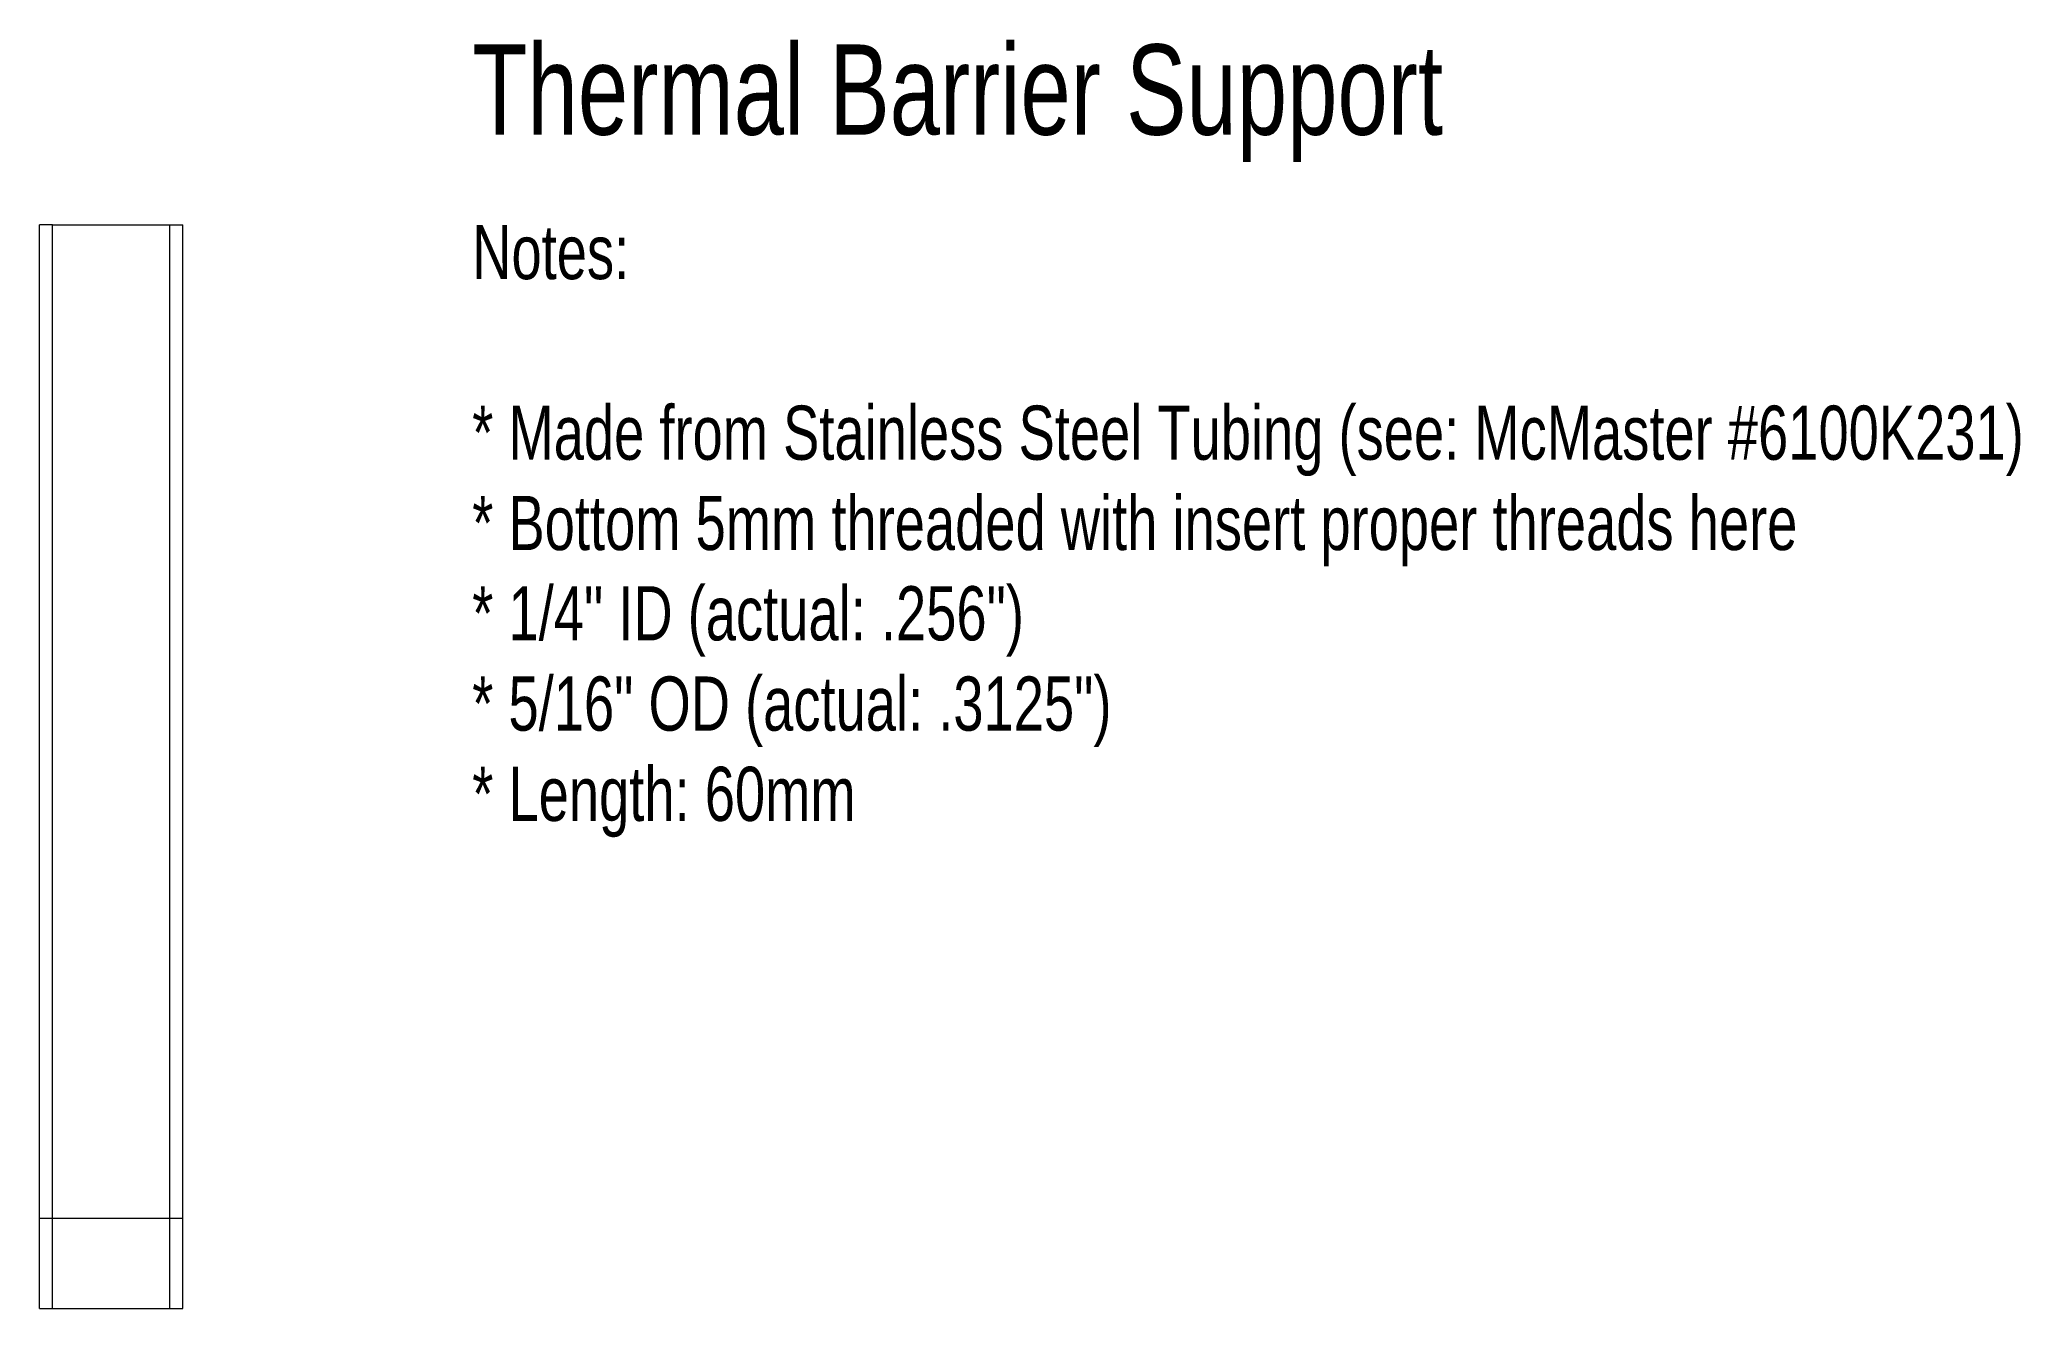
# Model space of a CAD drawing. Header units: millimetres. Extents: x -4 to 106, y 0 to 70.
import ezdxf

# ---------------------------------------------------------------- set-up
doc = ezdxf.new("R2010")
doc.units = ezdxf.units.MM
doc.layers.get('0').update_dxf_attribs({"linetype": 'CONTINUOUS', "lineweight": 0, "true_color": 0x000000})
doc.styles.get("Standard").update_dxf_attribs({"font": 'txt', "width": 0.75})

msp = doc.modelspace()

# ---------------------------------------------------------------- linework, layer by layer
for p, q in [((-3.96875, 0), (-3.96875, 60)), ((-3.2512, 60), (-3.96875, 60)), ((-3.2512, 0), (-3.2512, 60)), ((-3.2512, 60), (3.2512, 60)), ((3.2512, 0), (3.2512, 60)), ((3.2512, 60), (3.96875, 60)), ((3.96875, 0), (3.96875, 60)), ((-3.96875, 5), (3.96875, 5)), ((-3.96875, 0), (-3.2512, 0)), ((-3.2512, 0), (3.2512, 0)), ((3.2512, 0), (3.96875, 0))]:
    msp.add_line(p, q)

# ---------------------------------------------------------------- texts
at = {"width": 100, "attachment_point": 1}
for s, insert, char_height in [('Thermal\\~Barrier\\~Support', (20, 70), 5), ('Notes:\\P\\P*\\~Made\\~from\\~Stainless\\~Steel\\~Tubing\\~(see:\\~McMaster\\~#6100K231)\\P*\\~Bottom\\~5mm\\~threaded\\~with\\~insert\\~proper\\~threads\\~here\\P*\\~1/4"\\~ID\\~(actual:\\~.256")\\P*\\~5/16"\\~OD\\~(actual:\\~.3125")\\P*\\~Length:\\~60mm', (20, 60), 3)]:
    msp.add_mtext(s, dxfattribs=dict(at, insert=insert, char_height=char_height))

doc.saveas('drawing.dxf')
